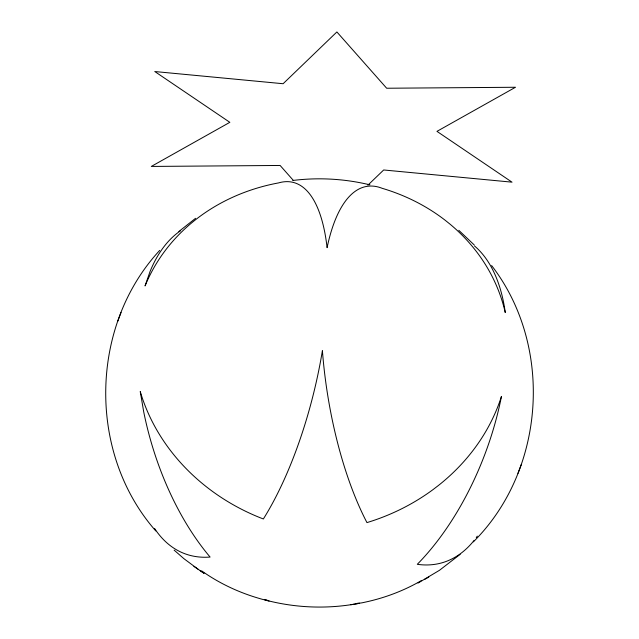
<?xml version="1.0" encoding="UTF-8"?>
<svg xmlns="http://www.w3.org/2000/svg" width="639" height="639" viewBox="0 0 639 639"><rect width="100%" height="100%" fill="white"/><g stroke="black" fill="none" stroke-linecap="round" stroke-linejoin="round"><path stroke-width="0.96" d="M159.694 250.416C89.412 326.249 87.415 453.211 155.796 530.945M473.363 541.864C545.474 470.096 553.741 346.154 491.607 265.536M117.712 321.329L119.365 316.984M119.405 316.832L121.043 312.527M517.957 473.355L519.595 469.05M519.635 468.898L521.288 464.553M367.904 185.158L383.68 169.974L512.007 182.163L436.956 131.362L515.489 87.263L386.675 88.238L336.881 31.95L283.117 83.725L154.79 71.536L229.84 122.329L151.307 166.436L280.122 165.461L293.221 180.27M178.84 231.526L195.566 218.314M460.16 554.356L439.48 570.292L418.05 583.064M424.488 579.469L428.809 577.081M264.642 599.861C293.82 607.665 324.748 609.207 354.533 604.119M355.316 603.991L359.461 603.288L350.803 604.758M292.814 180.47C318.494 177.267 344.78 178.76 369.933 184.855M265.401 600.061L269.067 601.027M174.135 550.139L183.88 558.646L197.978 569.149M200.215 570.699L204.073 573.311L193.897 566.378M458.802 230.312L474.258 244.985M180.541 230.767A197.267 104.788 73.9 0 0 150.053 271.503L145.053 285.929A198.09 175.318 16 0 1 278.612 182.898A198.298 70.01 -76.3 0 1 327.088 247.668A196.916 70.793 81.2 0 1 382.13 188.297A198.258 175.31 -11.7 0 1 445.223 220.295L450.112 224.225A198.258 175.31 -11.7 0 1 505.257 312.527A196.021 103.015 -69 0 0 474.521 245.983M154.566 528.453A198.394 104.261 -69 0 0 210.095 557.056A197.267 104.788 73.9 0 1 143.687 411.708L140.253 391.563A198.09 175.318 16 0 0 263.356 518.972A198.298 70.01 -76.3 0 0 322.407 350.651A196.916 70.793 81.2 0 0 366.954 522.598A198.258 175.31 -11.7 0 0 432.994 489.626L438.242 485.616A198.258 175.31 -11.7 0 0 501.447 396.42A196.021 103.015 -69 0 1 417.299 564.309A197.187 104.748 73.9 0 0 474.13 540.386M201.676 570.883A196.165 173.457 -11.7 0 0 260.44 598.767A197.539 71.017 81.2 0 0 267.166 600.141M357.433 603.264A196.125 69.244 -76.3 0 0 364.046 602.385A196.341 173.768 16 0 0 421.293 580.627M477.309 536.137A197.187 104.748 73.9 0 1 476.271 537.591"/></g></svg>
